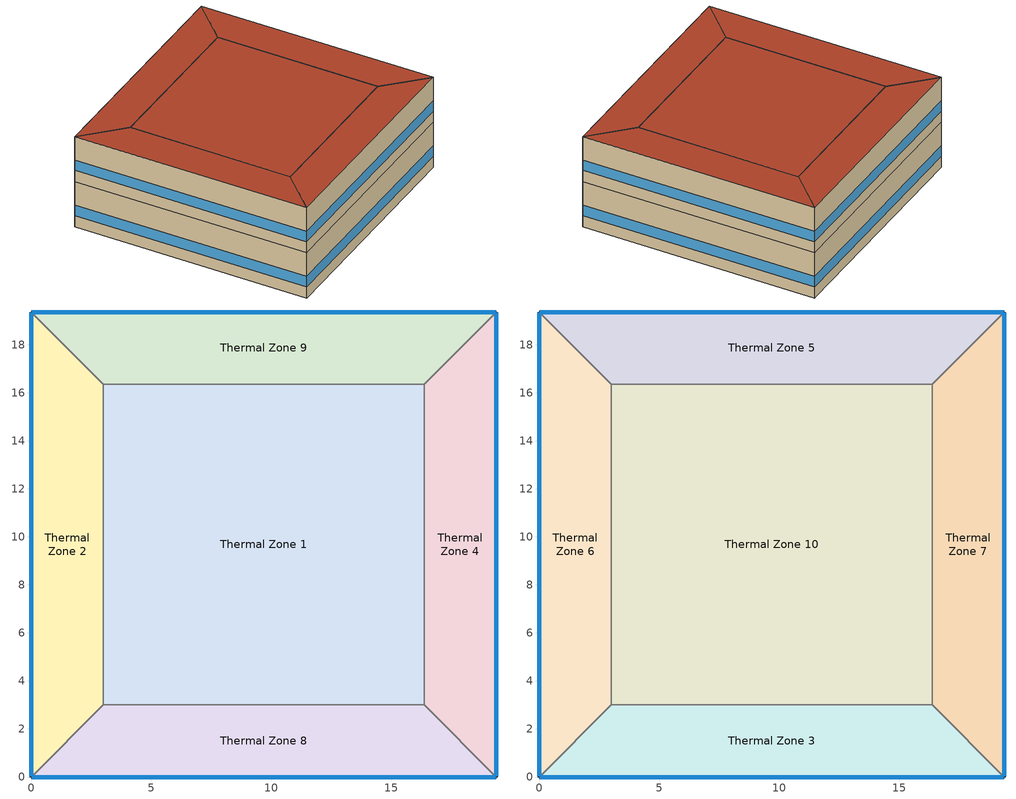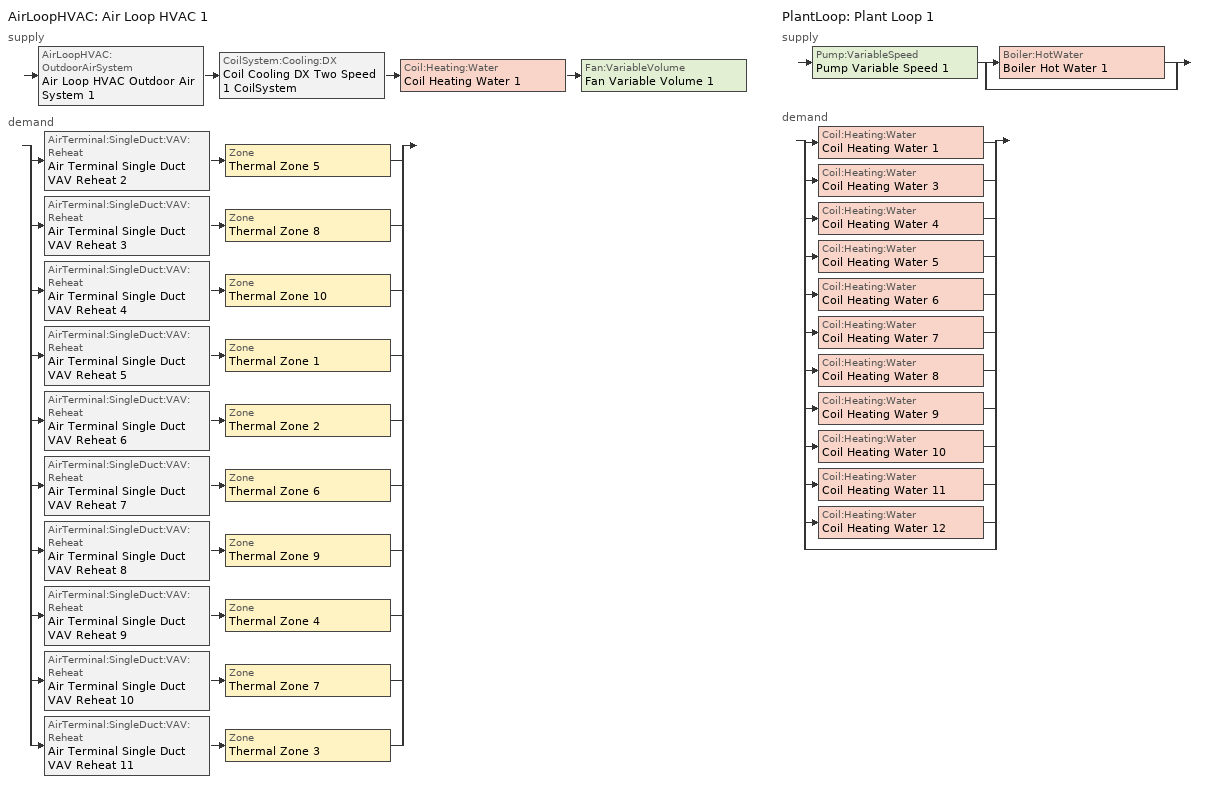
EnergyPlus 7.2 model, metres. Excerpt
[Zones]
Thermal Zone 9
 floor ground (000_ExtSlabCarpet_4in_ClimateZone 1-8): 0,19.36 19.36,19.36 16.36,16.36 3,16.36 z0
 wall outside (ASHRAE_189.1-2009_ExtWall_SteelFrame_ClimateZone 4-8): 19.36,19.36 0,19.36 z0:4
 wall to Thermal Zone 4 (000_Interior Wall): 16.36,16.36 19.36,19.36 z0:4
 wall to Thermal Zone 2 (000_Interior Wall): 0,19.36 3,16.36 z0:4
 wall to Thermal Zone 1 (000_Interior Wall): 3,16.36 16.36,16.36 z0:4
 window (ASHRAE_189.1-2009_ExtWindow_ClimateZone 4-5): 19.34,19.36 0.03,19.36 z1:1.92
Thermal Zone 1
 floor ground (000_ExtSlabCarpet_4in_ClimateZone 1-8): 3,3 3,16.36 16.36,16.36 16.36,3 z0
 wall to Thermal Zone 4 (000_Interior Wall): 16.36,3 16.36,16.36 z0:4
 wall to Thermal Zone 8 (000_Interior Wall): 3,3 16.36,3 z0:4
 wall to Thermal Zone 2 (000_Interior Wall): 3,16.36 3,3 z0:4
Thermal Zone 4
 floor ground (000_ExtSlabCarpet_4in_ClimateZone 1-8): 19.36,19.36 19.36,0 16.36,3 16.36,16.36 z0
 wall outside (ASHRAE_189.1-2009_ExtWall_SteelFrame_ClimateZone 4-8): 19.36,0 19.36,19.36 z0:4
 wall to Thermal Zone 8 (000_Interior Wall): 16.36,3 19.36,0 z0:4
 window (ASHRAE_189.1-2009_ExtWindow_ClimateZone 4-5): 19.36,0.03 19.36,19.34 z1:1.92
Thermal Zone 8
 floor ground (000_ExtSlabCarpet_4in_ClimateZone 1-8): 19.36,0 0,0 3,3 16.36,3 z0
 wall outside (ASHRAE_189.1-2009_ExtWall_SteelFrame_ClimateZone 4-8): 0,0 19.36,0 z0:4
 wall to Thermal Zone 2 (000_Interior Wall): 3,3 0,0 z0:4
 window (ASHRAE_189.1-2009_ExtWindow_ClimateZone 4-5): 0.03,0 19.34,0 z1:1.92
Thermal Zone 2
 floor ground (000_ExtSlabCarpet_4in_ClimateZone 1-8): 0,0 0,19.36 3,16.36 3,3 z0
 wall outside (ASHRAE_189.1-2009_ExtWall_SteelFrame_ClimateZone 4-8): 0,19.36 0,0 z0:4
 window (ASHRAE_189.1-2009_ExtWindow_ClimateZone 4-5): 0,19.34 0,0.03 z1:1.92
Thermal Zone 3
 floor to Thermal Zone 8 (000_Interior Floor): 19.36,0 0,0 3,3 16.36,3 z4
 wall outside (ASHRAE_189.1-2009_ExtWall_SteelFrame_ClimateZone 4-8): 0,0 19.36,0 z4:8
 wall to Thermal Zone 6 (000_Interior Wall): 3,3 0,0 z4:8
 wall to Thermal Zone 7 (000_Interior Wall): 19.36,0 16.36,3 z4:8
 wall to Thermal Zone 10 (000_Interior Wall): 16.36,3 3,3 z4:8
 window (ASHRAE_189.1-2009_ExtWindow_ClimateZone 4-5): 0.03,0 19.34,0 z5:5.92
 roof outside (ASHRAE_189.1-2009_ExtRoof_IEAD_ClimateZone 2-5): 16.36,3 3,3 0,0 19.36,0 z8
Thermal Zone 10
 floor to Thermal Zone 1 (000_Interior Floor): 3,3 3,16.36 16.36,16.36 16.36,3 z4
 wall to Thermal Zone 5 (000_Interior Wall): 16.36,16.36 3,16.36 z4:8
 wall to Thermal Zone 7 (000_Interior Wall): 16.36,3 16.36,16.36 z4:8
 wall to Thermal Zone 6 (000_Interior Wall): 3,16.36 3,3 z4:8
 roof outside (ASHRAE_189.1-2009_ExtRoof_IEAD_ClimateZone 2-5): 16.36,3 16.36,16.36 3,16.36 3,3 z8
Thermal Zone 7
 floor to Thermal Zone 4 (000_Interior Floor): 19.36,19.36 19.36,0 16.36,3 16.36,16.36 z4
 wall outside (ASHRAE_189.1-2009_ExtWall_SteelFrame_ClimateZone 4-8): 19.36,0 19.36,19.36 z4:8
 wall to Thermal Zone 5 (000_Interior Wall): 19.36,19.36 16.36,16.36 z4:8
 window (ASHRAE_189.1-2009_ExtWindow_ClimateZone 4-5): 19.36,0.03 19.36,19.34 z5:5.92
 roof outside (ASHRAE_189.1-2009_ExtRoof_IEAD_ClimateZone 2-5): 16.36,16.36 16.36,3 19.36,0 19.36,19.36 z8
Thermal Zone 5
 floor to Thermal Zone 9 (000_Interior Floor): 0,19.36 19.36,19.36 16.36,16.36 3,16.36 z4
 wall outside (ASHRAE_189.1-2009_ExtWall_SteelFrame_ClimateZone 4-8): 19.36,19.36 0,19.36 z4:8
 wall to Thermal Zone 6 (000_Interior Wall): 0,19.36 3,16.36 z4:8
 window (ASHRAE_189.1-2009_ExtWindow_ClimateZone 4-5): 19.34,19.36 0.03,19.36 z5:5.92
 roof outside (ASHRAE_189.1-2009_ExtRoof_IEAD_ClimateZone 2-5): 3,16.36 16.36,16.36 19.36,19.36 0,19.36 z8
Thermal Zone 6
 floor to Thermal Zone 2 (000_Interior Floor): 0,0 0,19.36 3,16.36 3,3 z4
 wall outside (ASHRAE_189.1-2009_ExtWall_SteelFrame_ClimateZone 4-8): 0,19.36 0,0 z4:8
 window (ASHRAE_189.1-2009_ExtWindow_ClimateZone 4-5): 0,19.34 0,0.03 z5:5.92
 roof outside (ASHRAE_189.1-2009_ExtRoof_IEAD_ClimateZone 2-5): 3,3 3,16.36 0,19.36 0,0 z8
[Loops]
AirLoopHVAC 'Air Loop HVAC 1'
 supply: AirLoopHVAC:OutdoorAirSystem 'Air Loop HVAC Outdoor Air System 1' > CoilSystem:Cooling:DX 'Coil Cooling DX Two Speed 1 CoilSystem' > Coil:Heating:Water 'Coil Heating Water 1' > Fan:VariableVolume 'Fan Variable Volume 1'
 demand: split
  | AirTerminal:SingleDuct:VAV:Reheat 'Air Terminal Single Duct VAV Reheat 2' > Zone 'Thermal Zone 5'
  | AirTerminal:SingleDuct:VAV:Reheat 'Air Terminal Single Duct VAV Reheat 3' > Zone 'Thermal Zone 8'
  | AirTerminal:SingleDuct:VAV:Reheat 'Air Terminal Single Duct VAV Reheat 4' > Zone 'Thermal Zone 10'
  | AirTerminal:SingleDuct:VAV:Reheat 'Air Terminal Single Duct VAV Reheat 5' > Zone 'Thermal Zone 1'
  | AirTerminal:SingleDuct:VAV:Reheat 'Air Terminal Single Duct VAV Reheat 6' > Zone 'Thermal Zone 2'
  | AirTerminal:SingleDuct:VAV:Reheat 'Air Terminal Single Duct VAV Reheat 7' > Zone 'Thermal Zone 6'
  | AirTerminal:SingleDuct:VAV:Reheat 'Air Terminal Single Duct VAV Reheat 8' > Zone 'Thermal Zone 9'
  | AirTerminal:SingleDuct:VAV:Reheat 'Air Terminal Single Duct VAV Reheat 9' > Zone 'Thermal Zone 4'
  | AirTerminal:SingleDuct:VAV:Reheat 'Air Terminal Single Duct VAV Reheat 10' > Zone 'Thermal Zone 7'
  | AirTerminal:SingleDuct:VAV:Reheat 'Air Terminal Single Duct VAV Reheat 11' > Zone 'Thermal Zone 3'
PlantLoop 'Plant Loop 1'
 supply: Pump:VariableSpeed 'Pump Variable Speed 1' > split
  | Boiler:HotWater 'Boiler Hot Water 1'
  | bypass
 demand: split
  | Coil:Heating:Water 'Coil Heating Water 1'
  | Coil:Heating:Water 'Coil Heating Water 3'
  | Coil:Heating:Water 'Coil Heating Water 4'
  | Coil:Heating:Water 'Coil Heating Water 5'
  | Coil:Heating:Water 'Coil Heating Water 6'
  | Coil:Heating:Water 'Coil Heating Water 7'
  | Coil:Heating:Water 'Coil Heating Water 8'
  | Coil:Heating:Water 'Coil Heating Water 9'
  | Coil:Heating:Water 'Coil Heating Water 10'
  | Coil:Heating:Water 'Coil Heating Water 11'
  | Coil:Heating:Water 'Coil Heating Water 12'
  | bypass
[Site:Location]
El Paso_TX_USA Design_Conditions: Latitude {deg}=31.8; Longitude {deg}=-106.4; Time Zone {hr}=-7; Elevation {m}=1194
[SizingPeriod:DesignDay] Day of Month=21; Dry-Bulb Temperature Range Modifier Type=DefaultMultipliers; Barometric Pressure {Pa}=87780; Rain Indicator=No; Snow Indicator=No; Daylight Saving Time Indicator=No
Name | Month | Day Type | Maximum Dry-Bulb Temperature {C} | Daily Dry-Bulb Temperature Range {deltaC} | Humidity Condition Type | Wetbulb or DewPoint at Maximum Dry-Bulb {C} | Wind Speed {m/s} | Wind Direction {deg} | Solar Model Indicator | ASHRAE Clear Sky Optical Depth for Beam Irradiance (taub) | ASHRAE Clear Sky Optical Depth for Diffuse Irradiance (taud) | Sky Clearness | Enthalpy at Maximum Dry-Bulb {J/kg}
El Paso Ann Clg 2% Condns DB=>MWB | 7 | SummerDesignDay | 35.5 | 13 | Wetbulb | 17.9 | 3.9 | 280 | ASHRAETau | 0.605 | 1.547
El Paso Ann Clg 1% Condns DP=>MDB | 7 | SummerDesignDay | 22.8 | 13 | Dewpoint | 18.7 | 3.9 | 280 | ASHRAETau | 0.605 | 1.547
El Paso Ann Htg Wind 99% Condns WS=>MCDB | 12 | WinterDesignDay | 10.7 | 0 | Wetbulb | 10.7 | 11 | 20 | ASHRAEClearSky |  |  | 0
El Paso Ann Clg 2% Condns Enth=>MDB | 7 | SummerDesignDay | 29 | 13 | Enthalpy |  | 3.9 | 280 | ASHRAETau | 0.605 | 1.547 |  | 63800
El Paso Ann Clg 2% Condns WB=>MDB | 7 | SummerDesignDay | 29.2 | 13 | Wetbulb | 20.3 | 3.9 | 280 | ASHRAETau | 0.605 | 1.547
El Paso Ann Clg 1% Condns Enth=>MDB | 7 | SummerDesignDay | 29.2 | 13 | Enthalpy |  | 3.9 | 280 | ASHRAETau | 0.605 | 1.547 |  | 65500
El Paso Ann Hum_n 99% Condns DP=>MCDB | 12 | WinterDesignDay | 7.8 | 0 | Dewpoint | -15.5 | 2.2 | 20 | ASHRAEClearSky |  |  | 0
El Paso Ann Clg .4% Condns Enth=>MDB | 7 | SummerDesignDay | 30 | 13 | Enthalpy |  | 3.9 | 280 | ASHRAETau | 0.605 | 1.547 |  | 67300
El Paso Ann Htg 99% Condns DB | 12 | WinterDesignDay | -3.1 | 0 | Wetbulb | -3.1 | 2.2 | 20 | ASHRAEClearSky |  |  | 0
El Paso Ann Clg 1% Condns DB=>MWB | 7 | SummerDesignDay | 36.8 | 13 | Wetbulb | 18 | 3.9 | 280 | ASHRAETau | 0.605 | 1.547
El Paso Ann Hum_n 99.6% Condns DP=>MCDB | 12 | WinterDesignDay | 5.6 | 0 | Dewpoint | -17.7 | 2.2 | 20 | ASHRAEClearSky |  |  | 0
El Paso Ann Clg .4% Condns DB=>MWB | 7 | SummerDesignDay | 38.1 | 13 | Wetbulb | 18.1 | 3.9 | 280 | ASHRAETau | 0.605 | 1.547
El Paso Ann Htg Wind 99.6% Condns WS=>MCDB | 12 | WinterDesignDay | 12.2 | 0 | Wetbulb | 12.2 | 12.8 | 20 | ASHRAEClearSky |  |  | 0
El Paso Ann Clg .4% Condns DP=>MDB | 7 | SummerDesignDay | 22.8 | 13 | Dewpoint | 19.4 | 3.9 | 280 | ASHRAETau | 0.605 | 1.547
El Paso Ann Clg 2% Condns DP=>MDB | 7 | SummerDesignDay | 23.3 | 13 | Dewpoint | 17.9 | 3.9 | 280 | ASHRAETau | 0.605 | 1.547
El Paso Ann Htg 99.6% Condns DB | 12 | WinterDesignDay | -5.2 | 0 | Wetbulb | -5.2 | 2.2 | 20 | ASHRAEClearSky |  |  | 0
El Paso Ann Clg 1% Condns WB=>MDB | 7 | SummerDesignDay | 29.6 | 13 | Wetbulb | 20.7 | 3.9 | 280 | ASHRAETau | 0.605 | 1.547
El Paso Ann Clg .4% Condns WB=>MDB | 7 | SummerDesignDay | 30.1 | 13 | Wetbulb | 21.3 | 3.9 | 280 | ASHRAETau | 0.605 | 1.547
[Building]
Building 1
[Material] Thermal Absorptance=0.9
Name | Roughness | Thickness {m} | Conductivity {W/m-K} | Density {kg/m3} | Specific Heat {J/kg-K} | Solar Absorptance | Visible Absorptance
000_M11 100mm lightweight concrete | MediumRough | 0.1016 | 0.53 | 1280 | 840 | 0.7 | 0.7
Metal Decking | MediumSmooth | 0.0015 | 45.006 | 7680 | 418.4 | 0.7 | 0.3
000_F16 Acoustic tile | MediumSmooth | 0.0191 | 0.06 | 368 | 590 | 0.7 | 0.7
Roof Insulation [21] | MediumRough | 0.2105 | 0.049 | 265 | 836.8 | 0.7 | 0.7
1/2IN Gypsum | Smooth | 0.0127 | 0.16 | 784.9 | 830 | 0.92 | 0.92
000_G01a 19mm gypsum board | MediumSmooth | 0.019 | 0.16 | 800 | 1090 | 0.7 | 0.7
Wall Insulation [39] | MediumRough | 0.1184 | 0.045 | 265 | 836.8 | 0.7 | 0.7
MAT-CC05 4 HW CONCRETE | Rough | 0.1016 | 1.311 | 2240 | 836.8 | 0.7 | 0.7
Roof Membrane | VeryRough | 0.0095 | 0.16 | 1121.29 | 1460 | 0.7 | 0.7
[Material:AirGap]
Name | Thermal Resistance {m2-K/W}
000_F05 Ceiling air space resistance | 0.18
000_F04 Wall air space resistance | 0.15
[Material:NoMass] Thermal Absorptance=0.9; Solar Absorptance=0.7
Name | Roughness | Thermal Resistance {m2-K/W} | Visible Absorptance
CP02 CARPET PAD | VeryRough | 0.2165 | 0.8
MAT-SHEATH | Rough | 0.3626 | 0.7
[WindowMaterial:Glazing]
Theoretical Glass [207]: Optical Data Type=SpectralAverage; Thickness {m}=0.003; Solar Transmittance at Normal Incidence=0.3311; Front Side Solar Reflectance at Normal Incidence=0.6189; Back Side Solar Reflectance at Normal Incidence=0.6189; Visible Transmittance at Normal Incidence=0.44; Front Side Visible Reflectance at Normal Incidence=0.51; Back Side Visible Reflectance at Normal Incidence=0.51; Infrared Transmittance at Normal Incidence=0; Front Side Infrared Hemispherical Emissivity=0.9; Back Side Infrared Hemispherical Emissivity=0.9; Conductivity {W/m-K}=0.0133; Dirt Correction Factor for Solar and Visible Transmittance=1; Solar Diffusing=No
[Construction]
ASHRAE_189.1-2009_ExtRoof_IEAD_ClimateZone 2-5: Roof Membrane, Roof Insulation [21], Metal Decking
000_Interior Wall: 000_G01a 19mm gypsum board, 000_F04 Wall air space resistance, 000_G01a 19mm gypsum board
ASHRAE_189.1-2009_ExtWall_SteelFrame_ClimateZone 4-8: MAT-SHEATH, Wall Insulation [39], 1/2IN Gypsum
ASHRAE_189.1-2009_ExtWindow_ClimateZone 4-5: Theoretical Glass [207]
000_Interior Floor: 000_F16 Acoustic tile, 000_F05 Ceiling air space resistance, 000_M11 100mm lightweight concrete
000_ExtSlabCarpet_4in_ClimateZone 1-8: MAT-CC05 4 HW CONCRETE, CP02 CARPET PAD
[AirLoopHVAC]
Air Loop HVAC 1: Design Supply Air Flow Rate {m3/s}=AutoSize
[Sizing:System]
Air Loop HVAC 1: Type of Load to Size On=Sensible; Design Outdoor Air Flow Rate {m3/s}=Autosize; Minimum System Air Flow Ratio=0.3; Preheat Design Temperature {C}=7; Preheat Design Humidity Ratio {kgWater/kgDryAir}=0.008; Precool Design Temperature {C}=12.8; Precool Design Humidity Ratio {kgWater/kgDryAir}=0.008; Central Cooling Design Supply Air Temperature {C}=12.8; Central Heating Design Supply Air Temperature {C}=12.8; Sizing Option=NonCoincident; 100% Outdoor Air in Cooling=Yes; 100% Outdoor Air in Heating=Yes; Central Cooling Design Supply Air Humidity Ratio {kgWater/kgDryAir}=0.0085; Central Heating Design Supply Air Humidity Ratio {kgWater/kgDryAir}=0.008; Cooling Design Air Flow Method=DesignDay; Cooling Design Air Flow Rate {m3/s}=0; Heating Design Air Flow Method=DesignDay; Heating Design Air Flow Rate {m3/s}=0; System Outdoor Air Method=ZoneSum
[Controller:WaterCoil]
Controller Water Coil 1: Control Variable=Temperature; Action=Normal; Actuator Variable=Flow; Controller Convergence Tolerance {deltaC}=Autosize; Maximum Actuated Flow {m3/s}=Autosize; Minimum Actuated Flow {m3/s}=1e-07
[AvailabilityManager:Scheduled]
Name | Schedule
AvailabilityManager:Scheduled {ddd4a443-3178-47d0-ac30-1b9467d64a84} | Schedule:Compact {a2194c21-f09e-4773-8ca8-420eced5e17f}
AvailabilityManager:Scheduled {a58f9861-c930-4c39-8ebb-9907bebf5b5d} | Schedule:Compact {7d77b97b-6bce-4bee-bd4c-acc9172113b4}
[Controller:OutdoorAir]
Controller Outdoor Air 1: Minimum Outdoor Air Flow Rate {m3/s}=Autosize; Maximum Outdoor Air Flow Rate {m3/s}=Autosize; Economizer Control Type=FixedDryBulb; Economizer Control Action Type=ModulateFlow; Economizer Maximum Limit Dry-Bulb Temperature {C}=30; Economizer Maximum Limit Enthalpy {J/kg}=64000; Economizer Minimum Limit Dry-Bulb Temperature {C}=-100; Lockout Type=NoLockout; Minimum Limit Type=FixedMinimum; High Humidity Control=No; Control High Indoor Humidity Based on Outdoor Humidity Ratio=Yes; Heat Recovery Bypass Control Type=BypassWhenOAFlowGreaterThanMinimum
[SetpointManager:MixedAir] Control Variable=Temperature
Setpoint Manager Mixed Air 3; Setpoint Manager Mixed Air 2; Setpoint Manager Mixed Air 1
[CoilSystem:Cooling:DX]
Coil Cooling DX Two Speed 1 CoilSystem: Availability Schedule=Always_On; Cooling Coil=Coil Cooling DX Two Speed 1
[Coil:Cooling:DX:TwoSpeed]
Coil Cooling DX Two Speed 1: Availability Schedule=Always_On; Rated High Speed Total Cooling Capacity {W}=Autosize; Rated High Speed Sensible Heat Ratio=Autosize; Rated High Speed COP {W/W}=5.5; Rated High Speed Air Flow Rate {m3/s}=Autosize; Total Cooling Capacity Function of Temperature Curve=Curve Biquadratic 1; Total Cooling Capacity Function of Flow Fraction Curve=Curve Quadratic 1; Energy Input Ratio Function of Temperature Curve=Curve Biquadratic 2; Energy Input Ratio Function of Flow Fraction Curve=Curve Quadratic 2; Part Load Fraction Correlation Curve=Curve Quadratic 3; Rated Low Speed Total Cooling Capacity {W}=Autosize; Rated Low Speed Sensible Heat Ratio=0.69; Rated Low Speed COP {W/W}=6.6; Rated Low Speed Air Flow Rate {m3/s}=Autosize; Low Speed Total Cooling Capacity Function of Temperature Curve=Curve Biquadratic 3; Low Speed Energy Input Ratio Function of Temperature Curve=Curve Biquadratic 4; Condenser Type=AirCooled; High Speed Evaporative Condenser Effectiveness=0; Low Speed Evaporative Condenser Effectiveness=0; Basin Heater Capacity {W/K}=10; Basin Heater Setpoint Temperature {C}=2
[Coil:Heating:Water] Availability Schedule=Always_On; U-Factor Times Area Value {W/K}=Autosize; Maximum Water Flow Rate {m3/s}=Autosize; Performance Input Method=UFactorTimesAreaAndDesignWaterFlowRate; Rated Capacity {W}=Autosize; Rated Inlet Water Temperature {C}=82.2; Rated Inlet Air Temperature {C}=16.6; Rated Outlet Water Temperature {C}=71.1; Rated Outlet Air Temperature {C}=32.2; Rated Ratio for Air and Water Convection=0.5
Coil Heating Water 1; Coil Heating Water 3; Coil Heating Water 4; Coil Heating Water 5; Coil Heating Water 6; Coil Heating Water 7; Coil Heating Water 8; Coil Heating Water 9; Coil Heating Water 10; Coil Heating Water 11; Coil Heating Water 12
[Fan:VariableVolume]
Fan Variable Volume 1: Availability Schedule=Always_On; Fan Efficiency=0.5; Pressure Rise {Pa}=500; Maximum Flow Rate {m3/s}=AutoSize; Fan Power Minimum Flow Rate Input Method=FixedFlowRate; Fan Power Minimum Flow Fraction=0; Fan Power Minimum Air Flow Rate {m3/s}=0; Motor Efficiency=0.93; Motor In Airstream Fraction=1; Fan Power Coefficient 1=0.0407599; Fan Power Coefficient 2=0.088045; Fan Power Coefficient 3=-0.0729261; Fan Power Coefficient 4=0.94374; Fan Power Coefficient 5=0
[SetpointManager:Scheduled] Control Variable=Temperature
Name | Schedule
Setpoint Manager Scheduled 1 | Deck_Temperature
Setpoint Manager Scheduled 2 | Hot_Water_Temperature
[AirTerminal:SingleDuct:VAV:Reheat] Availability Schedule=Always_On; Maximum Air Flow Rate {m3/s}=Autosize; Zone Minimum Air Flow Input Method=Constant; Constant Minimum Air Flow Fraction=0.3; Fixed Minimum Air Flow Rate {m3/s}=0.3; Maximum Hot Water or Steam Flow Rate {m3/s}=Autosize; Minimum Hot Water or Steam Flow Rate {m3/s}=0; Convergence Tolerance=0.001; Damper Heating Action=Normal; Maximum Flow per Zone Floor Area During Reheat {m3/s-m2}=Autocalculate; Maximum Flow Fraction During Reheat=Autocalculate; Maximum Reheat Air Temperature {C}=35
Name | Reheat Coil
Air Terminal Single Duct VAV Reheat 2 | Coil Heating Water 3
Air Terminal Single Duct VAV Reheat 3 | Coil Heating Water 4
Air Terminal Single Duct VAV Reheat 4 | Coil Heating Water 5
Air Terminal Single Duct VAV Reheat 5 | Coil Heating Water 6
Air Terminal Single Duct VAV Reheat 6 | Coil Heating Water 7
Air Terminal Single Duct VAV Reheat 7 | Coil Heating Water 8
Air Terminal Single Duct VAV Reheat 8 | Coil Heating Water 9
Air Terminal Single Duct VAV Reheat 9 | Coil Heating Water 10
Air Terminal Single Duct VAV Reheat 10 | Coil Heating Water 11
Air Terminal Single Duct VAV Reheat 11 | Coil Heating Water 12
[PlantLoop]
Plant Loop 1: Fluid Type=Water; Plant Equipment Operation Scheme=Plant Loop 1 Operation Scheme List; Maximum Loop Temperature {C}=100; Minimum Loop Temperature {C}=0; Maximum Loop Flow Rate {m3/s}=Autosize; Minimum Loop Flow Rate {m3/s}=0; Plant Loop Volume {m3}=Autocalculate; Load Distribution Scheme=Optimal
[PlantEquipmentOperationSchemes]
Plant Loop 1 Operation Scheme List: Control Scheme Object Type 1=PlantEquipmentOperation:HeatingLoad; Control Scheme Name 1=Plant Loop 1 Heating Operation Scheme; Control Scheme Schedule Name 1=Plant Loop 1 On Schedule
[PlantEquipmentOperation:HeatingLoad]
Plant Loop 1 Heating Operation Scheme: Load Range Lower Limit 1 {W}=0; Load Range Upper Limit 1 {W}=1000000000; Range Equipment List Name 1=Plant Loop 1 Heating Equipment List
[PlantEquipmentList]
Plant Loop 1 Heating Equipment List: Boiler:HotWater, Boiler Hot Water 1
[Sizing:Plant]
Plant Loop 1: Loop Type=Heating; Design Loop Exit Temperature {C}=82; Loop Design Temperature Difference {deltaC}=11
[Pump:VariableSpeed]
Pump Variable Speed 1: Rated Flow Rate {m3/s}=Autosize; Rated Pump Head {Pa}=179352; Rated Power Consumption {W}=Autosize; Motor Efficiency=0.9; Fraction of Motor Inefficiencies to Fluid Stream=0; Coefficient 1 of the Part Load Performance Curve=0; Coefficient 2 of the Part Load Performance Curve=1; Coefficient 3 of the Part Load Performance Curve=0; Coefficient 4 of the Part Load Performance Curve=0; Minimum Flow Rate {m3/s}=0; Pump Control Type=Intermittent
[Boiler:HotWater]
Boiler Hot Water 1: Fuel Type=NaturalGas; Nominal Capacity {W}=Autosize; Nominal Thermal Efficiency=0.66; Design Water Outlet Temperature {C}=82; Design Water Flow Rate {m3/s}=Autosize; Minimum Part Load Ratio=0; Maximum Part Load Ratio=1; Optimum Part Load Ratio=1; Water Outlet Upper Temperature Limit {C}=99; Boiler Flow Mode=ConstantFlow; Parasitic Electric Load {W}=0; Sizing Factor=1
[Zone]
Thermal Zone 9; Thermal Zone 3; Thermal Zone 10; Thermal Zone 7; Thermal Zone 5; Thermal Zone 1; Thermal Zone 6; Thermal Zone 4; Thermal Zone 8; Thermal Zone 2
[ZoneControl:Thermostat] Control Object Type 1=ThermostatSetpoint:DualSetpoint; Control Name 1=Thermostat Setpoint Dual Setpoint 1
Name | Zone or ZoneList | Control Type Schedule
Thermal Zone 9 Thermostat | Thermal Zone 9 | Thermal Zone 9 Thermostat Schedule
Thermal Zone 3 Thermostat | Thermal Zone 3 | Thermal Zone 3 Thermostat Schedule
Thermal Zone 10 Thermostat | Thermal Zone 10 | Thermal Zone 10 Thermostat Schedule
Thermal Zone 7 Thermostat | Thermal Zone 7 | Thermal Zone 7 Thermostat Schedule
Thermal Zone 5 Thermostat | Thermal Zone 5 | Thermal Zone 5 Thermostat Schedule
Thermal Zone 1 Thermostat | Thermal Zone 1 | Thermal Zone 1 Thermostat Schedule
Thermal Zone 6 Thermostat | Thermal Zone 6 | Thermal Zone 6 Thermostat Schedule
Thermal Zone 4 Thermostat | Thermal Zone 4 | Thermal Zone 4 Thermostat Schedule
Thermal Zone 8 Thermostat | Thermal Zone 8 | Thermal Zone 8 Thermostat Schedule
Thermal Zone 2 Thermostat | Thermal Zone 2 | Thermal Zone 2 Thermostat Schedule
[ThermostatSetpoint:DualSetpoint]
Thermostat Setpoint Dual Setpoint 1: Heating Setpoint Temperature Schedule=Heating Sch; Cooling Setpoint Temperature Schedule=Cooling Sch
[Zone equipment]
Thermal Zone 9: Air Terminal Single Duct VAV Reheat 8
Thermal Zone 3: Air Terminal Single Duct VAV Reheat 11
Thermal Zone 10: Air Terminal Single Duct VAV Reheat 4
Thermal Zone 7: Air Terminal Single Duct VAV Reheat 10
Thermal Zone 5: Air Terminal Single Duct VAV Reheat 2
Thermal Zone 1: Air Terminal Single Duct VAV Reheat 5
Thermal Zone 6: Air Terminal Single Duct VAV Reheat 7
Thermal Zone 4: Air Terminal Single Duct VAV Reheat 9
Thermal Zone 8: Air Terminal Single Duct VAV Reheat 3
Thermal Zone 2: Air Terminal Single Duct VAV Reheat 6
[Sizing:Zone] Zone Cooling Design Supply Air Temperature Input Method=SupplyAirTemperature; Zone Cooling Design Supply Air Temperature {C}=14; Zone Heating Design Supply Air Temperature Input Method=SupplyAirTemperature; Zone Heating Design Supply Air Temperature {C}=40; Zone Cooling Design Supply Air Humidity Ratio {kgWater/kgDryAir}=0.0085; Zone Heating Design Supply Air Humidity Ratio {kgWater/kgDryAir}=0.008; Design Specification Outdoor Air Object=ASHRAE_90.1-2004 ClimateZone 1-8 MediumOffice WholeBuilding Ventilation; Cooling Design Air Flow Method=DesignDay; Cooling Design Air Flow Rate {m3/s}=0; Cooling Minimum Air Flow per Zone Floor Area {m3/s-m2}=0.000762; Cooling Minimum Air Flow {m3/s}=0; Cooling Minimum Air Flow Fraction=0; Heating Design Air Flow Method=DesignDay; Heating Design Air Flow Rate {m3/s}=0; Heating Maximum Air Flow per Zone Floor Area {m3/s-m2}=0.002032; Heating Maximum Air Flow {m3/s}=0.141576; Heating Maximum Air Flow Fraction=0.3
Thermal Zone 9; Thermal Zone 3; Thermal Zone 10; Thermal Zone 7; Thermal Zone 5; Thermal Zone 1; Thermal Zone 6; Thermal Zone 4; Thermal Zone 8; Thermal Zone 2
[DesignSpecification:OutdoorAir]
ASHRAE_90.1-2004 ClimateZone 1-8 MediumOffice WholeBuilding Ventilation: Outdoor Air Method=Sum; Outdoor Air Flow per Person {m3/s-person}=0.00943895; Outdoor Air Flow per Zone Floor Area {m3/s-m2}=0; Outdoor Air Flow per Zone {m3/s}=0; Outdoor Air Flow Air Changes per Hour {1/hr}=0
[Schedule:Day:Interval]
Cooling Sch Default: No, 24:00, 28
Hot_Water_Temperature_Winter_Design_Day; Hot_Water_Temperature_Default; Hot_Water_Temperature_Summer_Design_Day: No, 24:00, 67
Always_On_Default; Always_On_Summer_Design_Day; Always_On_Winter_Design_Day: No, 24:00, 1
Heating Sch Default: No, 24:00, 24
Deck_Temperature_Winter_Design_Day; Deck_Temperature_Summer_Design_Day; Deck_Temperature_Default: No, 24:00, 12.8
[Schedule:Week:Daily]
Schedule:Week:Daily {ead8b8ac-5903-4235-97e9-3c4f40f77a04}: Heating Sch Default, Heating Sch Default, Heating Sch Default, Heating Sch Default, Heating Sch Default, Heating Sch Default, Heating Sch Default, Heating Sch Default, Heating Sch Default, Heating Sch Default, Heating Sch Default, Heating Sch Default
Schedule:Week:Daily {7ca525b9-e13a-431c-a9b6-22ee89fb69ec}: Cooling Sch Default, Cooling Sch Default, Cooling Sch Default, Cooling Sch Default, Cooling Sch Default, Cooling Sch Default, Cooling Sch Default, Cooling Sch Default, Cooling Sch Default, Cooling Sch Default, Cooling Sch Default, Cooling Sch Default
Schedule:Week:Daily {fd2d3a57-a24f-4e6c-8a15-7b9bdc220e4d}: Always_On_Default, Always_On_Default, Always_On_Default, Always_On_Default, Always_On_Default, Always_On_Default, Always_On_Default, Always_On_Default, Always_On_Summer_Design_Day, Always_On_Winter_Design_Day, Always_On_Default, Always_On_Default
Schedule:Week:Daily {7db6f33d-a95e-47ac-bbb0-5749c8994add}: Hot_Water_Temperature_Default, Hot_Water_Temperature_Default, Hot_Water_Temperature_Default, Hot_Water_Temperature_Default, Hot_Water_Temperature_Default, Hot_Water_Temperature_Default, Hot_Water_Temperature_Default, Hot_Water_Temperature_Default, Hot_Water_Temperature_Summer_Design_Day, Hot_Water_Temperature_Winter_Design_Day, Hot_Water_Temperature_Default, Hot_Water_Temperature_Default
Schedule:Week:Daily {c73dddad-8283-4158-945c-74a0fbdab754}: Deck_Temperature_Default, Deck_Temperature_Default, Deck_Temperature_Default, Deck_Temperature_Default, Deck_Temperature_Default, Deck_Temperature_Default, Deck_Temperature_Default, Deck_Temperature_Default, Deck_Temperature_Summer_Design_Day, Deck_Temperature_Winter_Design_Day, Deck_Temperature_Default, Deck_Temperature_Default
[Schedule:Year]
Heating Sch: Schedule:Week:Daily {ead8b8ac-5903-4235-97e9-3c4f40f77a04}, 1, 1, 12, 31
Cooling Sch: Schedule:Week:Daily {7ca525b9-e13a-431c-a9b6-22ee89fb69ec}, 1, 1, 12, 31
Always_On: Schedule:Week:Daily {fd2d3a57-a24f-4e6c-8a15-7b9bdc220e4d}, 1, 1, 12, 31
Hot_Water_Temperature: Schedule:Week:Daily {7db6f33d-a95e-47ac-bbb0-5749c8994add}, 1, 1, 12, 31
Deck_Temperature: Schedule:Week:Daily {c73dddad-8283-4158-945c-74a0fbdab754}, 1, 1, 12, 31
[Schedule:Compact]
Schedule:Compact {a2194c21-f09e-4773-8ca8-420eced5e17f}; Schedule:Compact {7d77b97b-6bce-4bee-bd4c-acc9172113b4}; Plant Loop 1 On Schedule: Through: 12/31, For: AllDays, Until: 24:00, 1
Thermal Zone 9 Thermostat Schedule; Thermal Zone 3 Thermostat Schedule; Thermal Zone 10 Thermostat Schedule; Thermal Zone 7 Thermostat Schedule; Thermal Zone 5 Thermostat Schedule; Thermal Zone 1 Thermostat Schedule; Thermal Zone 6 Thermostat Schedule; Thermal Zone 4 Thermostat Schedule; Thermal Zone 8 Thermostat Schedule; Thermal Zone 2 Thermostat Schedule: Through: 12/31, For: AllDays, Until: 24:00, 4
[Curve:Biquadratic]
Name | Coefficient1 Constant | Coefficient2 x | Coefficient3 x**2 | Coefficient4 y | Coefficient5 y**2 | Coefficient6 x*y | Minimum Value of x {BasedOnField A2} | Maximum Value of x {BasedOnField A2} | Minimum Value of y {BasedOnField A3} | Maximum Value of y {BasedOnField A3}
Curve Biquadratic 1 | 0.42415 | 0.04426 | -0.00042 | 0.00333 | -8e-05 | -0.00021 | 17 | 22 | 13 | 46
Curve Biquadratic 2 | 1.23649 | -0.02431 | 0.00057 | -0.01434 | 0.00063 | -0.00038 | 17 | 22 | 13 | 46
Curve Biquadratic 3; Curve Biquadratic 4 | 0 | 0 | 0 | 0 | 0 | 0 | 0 | 1 | 0 | 1
[Curve:Quadratic]
Name | Coefficient1 Constant | Coefficient2 x | Coefficient3 x**2 | Minimum Value of x {BasedOnField A2} | Maximum Value of x {BasedOnField A2}
Curve Quadratic 1 | 0.77136 | 0.34053 | -0.11088 | 0.75918 | 1.13877
Curve Quadratic 2 | 1.2055 | -0.32953 | 0.12308 | 0.75918 | 1.13877
Curve Quadratic 3 | 0.771 | 0.229 | 0 | 0 | 1
